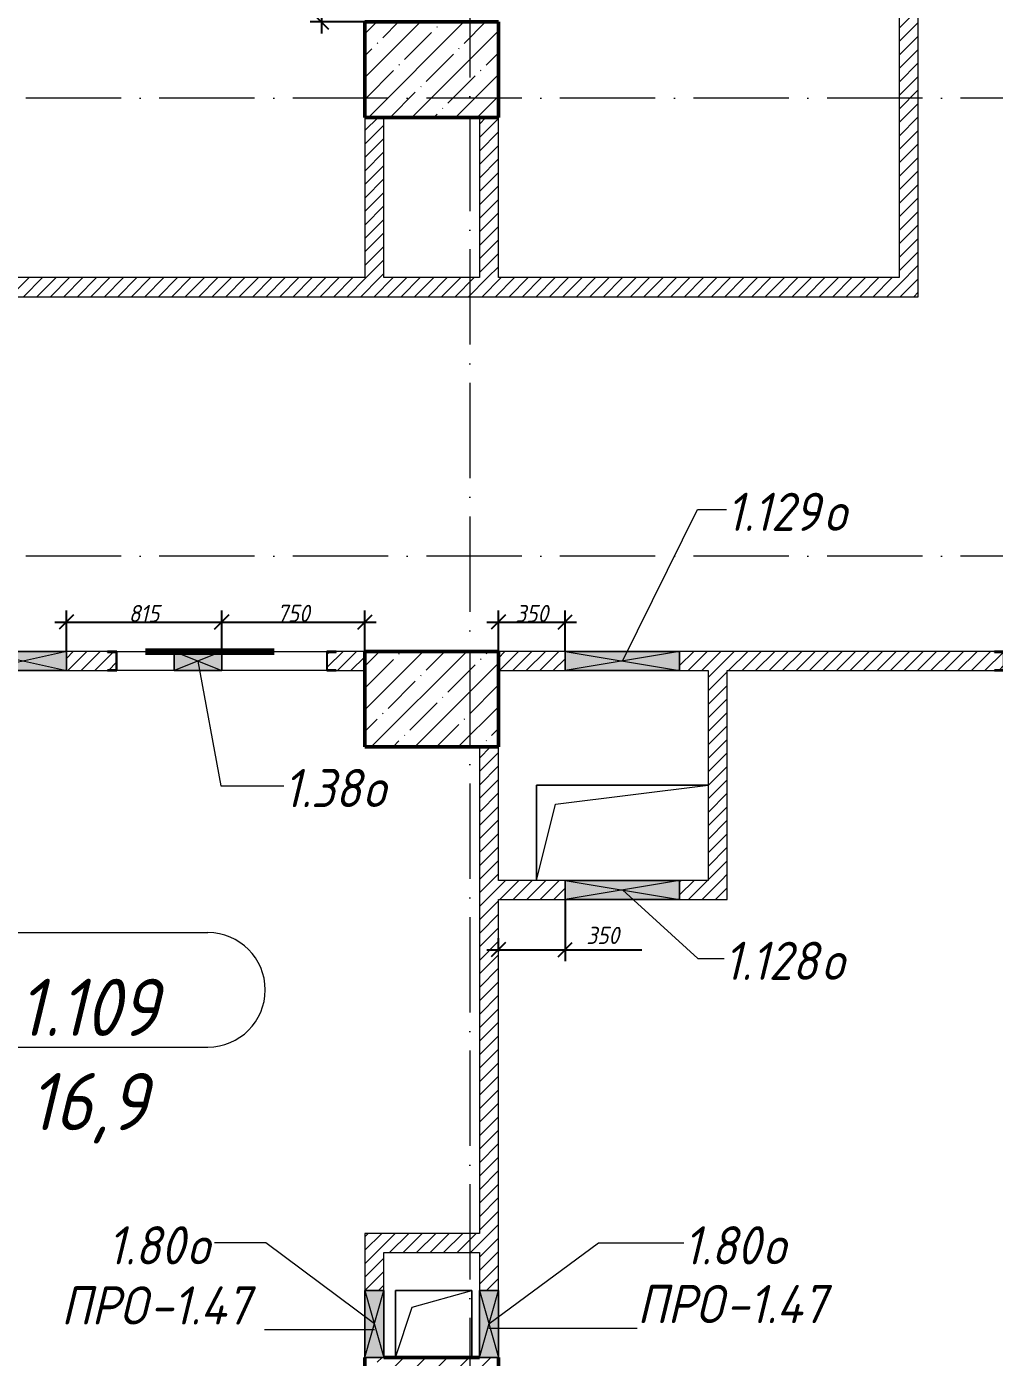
# Model space of a CAD drawing. Header units: millimetres. Extents: x -401725 to 250493, y 305116 to 802890.
# Drawn here: x -89738 to -84665, y 522397 to 529373 of the extents above; entities that cross this region are included whole.
import ezdxf

# ---------------------------------------------------------------- set-up
doc = ezdxf.new("R2010")
doc.units = ezdxf.units.MM
doc.linetypes.add('50_200_ШТРИХ_1Т_ш5_п1_п1_', pattern=[700, 500, -100, 0, -100])
for name, color, linetype, lineweight in [('20.5.2) СТ-8 Замена плитки Дм. монт штук', 200, 'Continuous', 211), ('A-____-____-DIMS', 7, 'Continuous', 9), ('A-DETL-GENF-OTLN', 7, 'Continuous', 9), ('A-FLOR-____-OTLN', 7, 'Continuous', 9), ('A-GENM-____-IDEN', 7, 'Continuous', 9), ('A-GENM-____-MCUT', 7, 'Continuous', 25), ('A-GENM-____-OTLN', 7, 'Continuous', 9), ('A-GENM-____-OTLN-1', 7, 'Continuous', 25), ('A-GLAZ-____-IDEN', 7, 'Continuous', 9), ('A-GLAZ-____-OTLN', 7, 'Continuous', 9), ('A-WALL-____-PATT-1', 7, 'Continuous', 9), ('A-WALL-FNSH-MCUT-1', 7, 'Continuous', 9), ('I-WALL-____-OTLN', 7, 'Continuous', 9), ('S-COLS-____-MCUT', 7, 'Continuous', 50), ('S-COLS-____-OTLN', 7, 'Continuous', 9), ('S-GRID-____-OTLN-1', 7, '50_200_ШТРИХ_1Т_ш5_п1_п1_', 9)]:
    doc.layers.add(name, color=color, linetype=linetype, lineweight=lineweight)
doc.layers.add('A-AREA-IDEN-1', color=7, linetype='Continuous', lineweight=9, true_color=0x000000)
doc.styles.add('ISOCPEUR_I', font='isocpeui.ttf', dxfattribs={"width": 0.9, "height": 2.5})
doc.styles.add('ISOCPEUR_I_11', font='isocpeui.ttf', dxfattribs={"width": 0.9, "height": 200})
doc.styles.add('ISOCPEUR_I_7', font='isocpeui.ttf', dxfattribs={"width": 0.9, "height": 90})
doc.dimstyles.new('ISO-1_8_0_9К_СРЕДНИЙ_Кладочные_1', dxfattribs={"dimscale": 304.8, "dimtxt": 89.638306, "dimasz": 0.246063, "dimexe": 0.19685, "dimexo": 0, "dimgap": 0, "dimtad": 1, "dimdec": 3, "dimrnd": 0.001, "dimdsep": 46, "dimtxsty": 'ISOCPEUR_I_7', "dimblk1": 'OBLIQUE', "dimblk2": 'OBLIQUE', "dimsah": 1, "dimcen": 0.09, "dimdle": 0.19685, "dimazin": 0, "dimtfac": 1, "dimtdec": 4, "dimtix": 1, "dimtmove": 0, "dimatfit": 3, "dimfxl": 1, "dimtvp": 1, "dimtolj": 1, "dimtzin": 0, "dimarcsym": 2})
doc.dimstyles.new('ISO-1_8_0_9К_СРЕДНИЙ_Кладочные_2', dxfattribs={"dimscale": 304.8, "dimtxt": 89.638306, "dimasz": 0.246063, "dimexe": 0.19685, "dimexo": 0, "dimgap": 0, "dimtad": 1, "dimdec": 3, "dimrnd": 0.001, "dimdsep": 46, "dimtxsty": 'ISOCPEUR_I_7', "dimblk1": 'OBLIQUE', "dimblk2": 'OBLIQUE', "dimsah": 1, "dimcen": 0.09, "dimdle": 0.19685, "dimazin": 0, "dimtfac": 1, "dimtdec": 4, "dimtix": 1, "dimtmove": 1, "dimatfit": 3, "dimfxl": 1, "dimtvp": 1, "dimtolj": 1, "dimtzin": 0, "dimarcsym": 2})
pattern_1 = [(45, (-176515.067, 459015.94), (-35.35534, 35.35534), [])]

# ---------------------------------------------------------------- blocks, each defined once
blk = doc.blocks.new('BSC_Колонна _Прямоугольная - 500х700-V147-АР1_План отверстий 1 этажа в осях 1-64_Ю-ЯЯ')
at = {"layer": 'S-COLS-____-OTLN'}
h = blk.add_hatch(dxfattribs=at)
h.set_pattern_fill('FP_159', color=256, style=0, pattern_type=2)
h.set_pattern_definition([(315, (-63131.04, 88900), (114.04925, 114.04925), []), (315, (-63131.04, 88785.95), (114.04925, 114.04925), [201.613, -40.323, 3.353, -36.97])])
h.paths.add_polyline_path([(-250, 250), (-250, -350), (250, -350), (250, 350), (-250, 350)], flags=0)
at = {"layer": 'S-COLS-____-MCUT'}
for p, q in [((250, 350), (-250, 350)), ((-250, 350), (-250, -350)), ((250, -250), (250, 250)), ((-250, -350), (250, -350))]:
    blk.add_line(p, q, dxfattribs=at)
blk = doc.blocks.new('BSC_Колонна _Прямоугольная - 500х700-V153-АР1_План отверстий 1 этажа в осях 1-64_Ю-ЯЯ')
at = {"layer": 'S-COLS-____-OTLN'}
h = blk.add_hatch(dxfattribs=at)
h.set_pattern_fill('FP_165', color=256, style=0, pattern_type=2)
h.set_pattern_definition([(315, (-66831.04, 88900), (114.04925, 114.04925), []), (315, (-66831.04, 88785.95), (114.04925, 114.04925), [201.613, -40.323, 3.353, -36.97])])
h.paths.add_polyline_path([(-250, -350), (250, -350), (250, 350), (-250, 350)], flags=0)
at = {"layer": 'S-COLS-____-MCUT'}
for p, q in [((250, 350), (-250, 350)), ((-250, 350), (-250, -350)), ((250, -350), (250, 350)), ((-250, -350), (250, -350))]:
    blk.add_line(p, q, dxfattribs=at)
blk = doc.blocks.new('BSC_Колонна _Прямоугольная - 500х700-V156-АР1_План отверстий 1 этажа в осях 1-64_Ю-ЯЯ')
at = {"layer": 'S-COLS-____-OTLN'}
h = blk.add_hatch(dxfattribs=at)
h.set_pattern_fill('FP_168', color=256, style=0, pattern_type=2)
h.set_pattern_definition([(315, (-70131.04, 88900), (114.04925, 114.04925), []), (315, (-70131.04, 88785.95), (114.04925, 114.04925), [201.613, -40.323, 3.353, -36.97])])
h.paths.add_polyline_path([(-250, -350), (250, -350), (250, 350), (-250, 350)], flags=0)
at = {"layer": 'S-COLS-____-MCUT'}
for p, q in [((250, 350), (-250, 350)), ((-250, 350), (-250, -350)), ((250, -350), (250, 350)), ((-250, -350), (250, -350))]:
    blk.add_line(p, q, dxfattribs=at)
blk = doc.blocks.new('154_Фахверк_СКБ_Швеллер - Тип_100_4010-27789772-АР1_План отверстий 1 этажа в осях 1-64_Ю-ЯЯ')
at = {"layer": 'A-GENM-____-MCUT'}
for p, q in [((175, 50), (125, 50)), ((125, 50), (125, -50)), ((128, 47), (175, 47)), ((128, -47), (128, 47)), ((175, 47), (175, 50)), ((125, -50), (175, -50)), ((175, -47), (128, -47)), ((175, -50), (175, -47))]:
    blk.add_line(p, q, dxfattribs=at)
blk = doc.blocks.new('154_Фахверк_СКБ_Швеллер - Тип_100_3600-27825154-АР1_План отверстий 1 этажа в осях 1-64_Ю-ЯЯ')
at = {"layer": 'A-GENM-____-MCUT'}
for p, q in [((175, 50), (125, 50)), ((125, 50), (125, -50)), ((128, 47), (175, 47)), ((128, -47), (128, 47)), ((175, 47), (175, 50)), ((125, -50), (175, -50)), ((175, -47), (128, -47)), ((175, -50), (175, -47))]:
    blk.add_line(p, q, dxfattribs=at)
blk = doc.blocks.new('AR_Отверстие прямоугольное _в плите_ - AR_Отверстие прямоугольное _в плите_-30552730-АР1_План отверстий 1 этажа в осях 1-64_Ю-ЯЯ')
at = {"layer": 'A-GENM-____-OTLN'}
for p, q in [((450, 250), (-450, 250)), ((-450, 250), (-450, -250)), ((-350, 150), (450, 250)), ((-450, -250), (-350, 150))]:
    blk.add_line(p, q, dxfattribs=at)
blk = doc.blocks.new('AR_Отверстие прямоугольное _в плите_ - AR_Отверстие прямоугольное _в плите_-30552695-АР1_План отверстий 1 этажа в осях 1-64_Ю-ЯЯ')
at = {"layer": 'A-GENM-____-OTLN'}
for p, q in [((200, 175), (-200, 175)), ((-200, 175), (-200, -175)), ((-112.5, 87.5), (200, 175)), ((200, -175), (200, 175)), ((-200, -175), (-112.5, 87.5))]:
    blk.add_line(p, q, dxfattribs=at)
blk = doc.blocks.new('AR_Отверстие прямоугольное _в стене__БезПР - AR_Отверстие прямоугольное _в стене__БезПР-36427549-АР1_План отверстий 1 этажа в осях 1-64_Ю-ЯЯ')
at = {"layer": 'A-GLAZ-____-OTLN'}
blk.add_hatch(color=256, dxfattribs=at).paths.add_polyline_path([(300, -50), (300, 50), (-300, 50), (-300, -50)], flags=0)
at = {"layer": 'A-DETL-GENF-OTLN'}
for p, q in [((-300, -50), (-300, 50)), ((-300, 50), (300, 50)), ((300, 50), (-300, -50)), ((-300, 50), (300, -50)), ((300, 50), (-300, 50)), ((-300, 50), (-300, -50)), ((300, 50), (300, -50)), ((300, -50), (300, 50)), ((300, -50), (-300, -50)), ((-300, -50), (300, -50))]:
    blk.add_line(p, q, dxfattribs=at)
at = {"layer": 'A-GLAZ-____-OTLN'}
blk.add_line((300, 50), (-300, 50), dxfattribs=at)
blk = doc.blocks.new('AR_Отверстие прямоугольное _в стене__БезПР - AR_Отверстие прямоугольное _в стене__БезПР-36428202-АР1_План отверстий 1 этажа в осях 1-64_Ю-ЯЯ')
at = {"layer": 'A-GLAZ-____-OTLN'}
blk.add_hatch(color=256, dxfattribs=at).paths.add_polyline_path([(-125, -50), (125, -50), (125, 50), (-125, 50)], flags=0)
at = {"layer": 'A-DETL-GENF-OTLN'}
for p, q in [((-125, -50), (-125, 50)), ((-125, 50), (125, 50)), ((125, 50), (-125, -50)), ((-125, 50), (125, -50)), ((125, 50), (-125, 50)), ((-125, 50), (-125, -50)), ((125, 50), (125, -50)), ((125, -50), (125, 50)), ((125, -50), (-125, -50)), ((-125, -50), (125, -50))]:
    blk.add_line(p, q, dxfattribs=at)
blk = doc.blocks.new('AR_Отверстие прямоугольное _в стене__БезПР - AR_Отверстие прямоугольное _в стене__БезПР-36428433-АР1_План отверстий 1 этажа в осях 1-64_Ю-ЯЯ')
at = {"layer": 'A-GLAZ-____-OTLN'}
blk.add_hatch(color=256, dxfattribs=at).paths.add_polyline_path([(225, -50), (225, 50), (-225, 50), (-225, -50)], flags=0)
at = {"layer": 'A-DETL-GENF-OTLN'}
for p, q in [((-225, -50), (-225, 50)), ((-225, 50), (225, 50)), ((225, 50), (-225, -50)), ((-225, 50), (225, -50)), ((225, 50), (-225, 50)), ((-225, 50), (-225, -50)), ((225, 50), (225, -50)), ((225, -50), (225, 50)), ((225, -50), (-225, -50)), ((-225, -50), (225, -50))]:
    blk.add_line(p, q, dxfattribs=at)
at = {"layer": 'A-GLAZ-____-OTLN'}
blk.add_line((225, 50), (-225, 50), dxfattribs=at)
blk = doc.blocks.new('AR_Отверстие прямоугольное _в стене__БезПР - AR_Отверстие прямоугольное _в стене__БезПР-36428450-АР1_План отверстий 1 этажа в осях 1-64_Ю-ЯЯ')
at = {"layer": 'A-GLAZ-____-OTLN'}
blk.add_hatch(color=256, dxfattribs=at).paths.add_polyline_path([(300, -50), (300, 50), (-300, 50), (-300, -50)], flags=0)
at = {"layer": 'A-DETL-GENF-OTLN'}
for p, q in [((-300, -50), (-300, 50)), ((-300, 50), (300, 50)), ((300, 50), (-300, -50)), ((-300, 50), (300, -50)), ((300, 50), (-300, 50)), ((-300, 50), (-300, -50)), ((300, 50), (300, -50)), ((300, -50), (300, 50)), ((300, -50), (-300, -50)), ((-300, -50), (300, -50))]:
    blk.add_line(p, q, dxfattribs=at)
at = {"layer": 'A-GLAZ-____-OTLN'}
blk.add_line((300, 50), (-300, 50), dxfattribs=at)
blk = doc.blocks.new('AR_Отверстие прямоугольное _в стене_ - AR_Отверстие прямоугольное _в стене__ОВ-36737073-АР1_План отверстий 1 этажа в осях 1-64_Ю-ЯЯ')
at = {"layer": 'A-GLAZ-____-OTLN'}
blk.add_hatch(color=256, dxfattribs=at).paths.add_polyline_path([(-175, -50), (175, -50), (175, 50), (-175, 50)], flags=0)
at = {"layer": 'A-DETL-GENF-OTLN'}
for p, q in [((-175, -50), (-175, 50)), ((-175, 50), (175, 50)), ((175, 50), (-175, -50)), ((-175, 50), (175, -50)), ((175, 50), (-175, 50)), ((-175, 50), (-175, -50)), ((175, 50), (175, -50)), ((175, -50), (175, 50)), ((175, -50), (-175, -50)), ((-175, -50), (175, -50))]:
    blk.add_line(p, q, dxfattribs=at)
blk = doc.blocks.new('_Oblique')
at = {"color": 0, "linetype": 'ByBlock', "lineweight": -2}
blk.add_line((-0.5, -0.5), (0.5, 0.5), dxfattribs=at)
blk = doc.blocks.new('*D13689')
at = {"layer": 'A-____-____-DIMS', "color": 0, "lineweight": -2, "transparency": 16777216}
for p, q in [((-88192.7, 529857), (-88192.7, 529337)), ((-88015.1, 529797), (-88252.7, 529797)), ((-87965.1, 529397), (-88252.7, 529397))]:
    blk.add_line(p, q, dxfattribs=at)
at = {"layer": 'Defpoints', "color": 0, "transparency": 16777216}
for p in [(-88015.1, 529797), (-88192.7, 529397), (-87965.1, 529397)]:
    blk.add_point(p, dxfattribs=at)
at = {"layer": 'A-____-____-DIMS', "color": 0, "lineweight": -2, "transparency": 16777216, "xscale": 75, "yscale": 75, "zscale": 75}
for p, rotation in [((-88192.7, 529797), 90), ((-88192.7, 529397), 270)]:
    blk.add_blockref('_Oblique', p, dxfattribs=dict(at, rotation=rotation))
at = {"layer": 'A-____-____-DIMS', "color": 0, "transparency": 16777216, "insert": (-88237.7, 529597), "char_height": 90, "width": 426.127, "attachment_point": 5, "rotation": 90, "style": 'ISOCPEUR_I_7'}
blk.add_mtext('\\A1;400', dxfattribs=at)
blk = doc.blocks.new('*D13696')
at = {"layer": 'A-____-____-DIMS', "color": 0, "lineweight": -2, "transparency": 16777216}
for p, q in [((-89530.1, 526097), (-89530.1, 526311.1)), ((-88715.1, 526097), (-88715.1, 526311.1)), ((-89590.1, 526251.1), (-88655.1, 526251.1))]:
    blk.add_line(p, q, dxfattribs=at)
at = {"layer": 'Defpoints', "color": 0, "transparency": 16777216}
for p in [(-88715.1, 526251.1), (-89530.1, 526097), (-88715.1, 526097)]:
    blk.add_point(p, dxfattribs=at)
at = {"layer": 'A-____-____-DIMS', "color": 0, "lineweight": -2, "transparency": 16777216, "xscale": 75, "yscale": 75, "zscale": 75, "rotation": 180}
blk.add_blockref('_Oblique', (-89530.1, 526251.1), dxfattribs=at)
at = {"layer": 'A-____-____-DIMS', "color": 0, "lineweight": -2, "transparency": 16777216, "xscale": 75, "yscale": 75, "zscale": 75}
blk.add_blockref('_Oblique', (-88715.1, 526251.1), dxfattribs=at)
at = {"layer": 'A-____-____-DIMS', "color": 0, "transparency": 16777216, "insert": (-89122.6, 526296.1), "char_height": 90, "width": 368.207, "attachment_point": 5, "style": 'ISOCPEUR_I_7'}
blk.add_mtext('\\A1;815', dxfattribs=at)
blk = doc.blocks.new('*D13697')
at = {"layer": 'A-____-____-DIMS', "color": 0, "lineweight": -2, "transparency": 16777216}
for p, q in [((-88715.1, 526097), (-88715.1, 526311.1)), ((-87965.1, 526097), (-87965.1, 526311.1)), ((-88775.1, 526251.1), (-87905.1, 526251.1))]:
    blk.add_line(p, q, dxfattribs=at)
at = {"layer": 'Defpoints', "color": 0, "transparency": 16777216}
for p in [(-87965.1, 526251.1), (-88715.1, 526097), (-87965.1, 526097)]:
    blk.add_point(p, dxfattribs=at)
at = {"layer": 'A-____-____-DIMS', "color": 0, "lineweight": -2, "transparency": 16777216, "xscale": 75, "yscale": 75, "zscale": 75, "rotation": 180}
blk.add_blockref('_Oblique', (-88715.1, 526251.1), dxfattribs=at)
at = {"layer": 'A-____-____-DIMS', "color": 0, "lineweight": -2, "transparency": 16777216, "xscale": 75, "yscale": 75, "zscale": 75}
blk.add_blockref('_Oblique', (-87965.1, 526251.1), dxfattribs=at)
at = {"layer": 'A-____-____-DIMS', "color": 0, "transparency": 16777216, "insert": (-88340.1, 526296.7), "char_height": 90, "width": 409.578, "attachment_point": 5, "style": 'ISOCPEUR_I_7'}
blk.add_mtext('\\A1;750', dxfattribs=at)
blk = doc.blocks.new('*D13698')
at = {"layer": 'A-____-____-DIMS', "color": 0, "lineweight": -2, "transparency": 16777216}
for p, q in [((-87265.1, 526097), (-87265.1, 526311.1)), ((-86915.1, 526097), (-86915.1, 526311.1)), ((-87325.1, 526251.1), (-86855.1, 526251.1))]:
    blk.add_line(p, q, dxfattribs=at)
at = {"layer": 'Defpoints', "color": 0, "transparency": 16777216}
for p in [(-86915.1, 526251.1), (-87265.1, 526097), (-86915.1, 526097)]:
    blk.add_point(p, dxfattribs=at)
at = {"layer": 'A-____-____-DIMS', "color": 0, "lineweight": -2, "transparency": 16777216, "xscale": 75, "yscale": 75, "zscale": 75, "rotation": 180}
blk.add_blockref('_Oblique', (-87265.1, 526251.1), dxfattribs=at)
at = {"layer": 'A-____-____-DIMS', "color": 0, "lineweight": -2, "transparency": 16777216, "xscale": 75, "yscale": 75, "zscale": 75}
blk.add_blockref('_Oblique', (-86915.1, 526251.1), dxfattribs=at)
at = {"layer": 'A-____-____-DIMS', "color": 0, "transparency": 16777216, "insert": (-87090.1, 526296.1), "char_height": 90, "width": 409.578, "attachment_point": 5, "style": 'ISOCPEUR_I_7'}
blk.add_mtext('\\A1;350', dxfattribs=at)
blk = doc.blocks.new('*D13699')
at = {"layer": 'A-____-____-DIMS', "color": 0, "lineweight": -2, "transparency": 16777216}
for p, q in [((-86915.1, 524797), (-86915.1, 524473.8)), ((-87265.1, 524524.7), (-87265.1, 524593.8)), ((-87325.1, 524533.8), (-86915.1, 524533.8)), ((-86915.1, 524533.8), (-86513, 524533.8))]:
    blk.add_line(p, q, dxfattribs=at)
at = {"layer": 'Defpoints', "color": 0, "transparency": 16777216}
for p in [(-86915.1, 524797), (-87265.1, 524524.7), (-86915.1, 524533.8)]:
    blk.add_point(p, dxfattribs=at)
at = {"layer": 'A-____-____-DIMS', "color": 0, "lineweight": -2, "transparency": 16777216, "xscale": 75, "yscale": 75, "zscale": 75, "rotation": 180}
blk.add_blockref('_Oblique', (-87265.1, 524533.8), dxfattribs=at)
at = {"layer": 'A-____-____-DIMS', "color": 0, "lineweight": -2, "transparency": 16777216, "xscale": 75, "yscale": 75, "zscale": 75}
blk.add_blockref('_Oblique', (-86915.1, 524533.8), dxfattribs=at)
at = {"layer": 'A-____-____-DIMS', "color": 0, "transparency": 16777216, "insert": (-86803.8, 524653.8), "char_height": 90, "width": 409.578, "attachment_point": 1, "line_spacing_factor": 1.149209, "style": 'ISOCPEUR_I_7'}
blk.add_mtext('\\A1;350', dxfattribs=at)
blk = doc.blocks.new('AAR_СКБ_Марка_помещения_1_5 ммп - Номер _ Площадь-27962135-АИ_План этажа_Стены_1')
at = {"layer": 'A-AREA-IDEN-1'}
for p, q in [((-2.987, 3), (3.013, 3)), ((-2.987, 0), (3.013, 0))]:
    blk.add_line(p, q, dxfattribs=at)
for centre, start, end in [((-2.987, 1.5), 90, 270), ((3.013, 1.5), 270, 90)]:
    blk.add_arc(centre, 1.5, start, end, dxfattribs=at)

msp = doc.modelspace()

# ---------------------------------------------------------------- hatches: boundary and pattern name
at = {"layer": 'A-WALL-____-PATT-1'}
h = msp.add_hatch(dxfattribs=at)
h.set_pattern_fill('FP_5', color=256, style=0, pattern_type=2)
h.set_pattern_definition(pattern_1)
h.paths.add_polyline_path([(-85165.0675, 527956.983), (-85065.0675, 527956.983), (-85065.0675, 529606.983), (-85068.0675, 529606.983), (-85068.0675, 529653.983), (-85162.0675, 529653.983), (-85162.0675, 529606.983), (-85165.0675, 529606.983), (-85165.0675, 528056.983)], flags=0)
h.paths.add_polyline_path([(-85162.0675, 530759.983), (-85068.0675, 530759.983), (-85068.0675, 530806.983), (-85065.0675, 530806.983), (-85065.0675, 532106.983), (-85068.0675, 532106.983), (-85068.0675, 532153.983), (-85162.0675, 532153.983), (-85162.0675, 532106.983), (-85165.0675, 532106.983), (-85165.0675, 530806.983), (-85162.0675, 530806.983)], flags=0)
h.paths.add_polyline_path([(-85065.0675, 532156.983), (-85065.5575, 534646.983), (-85165.0675, 534646.983), (-85165.0675, 532156.983), (-85068.0675, 532156.983)], flags=0)
h = msp.add_hatch(dxfattribs=at)
h.set_pattern_fill('FP_5', color=256, style=0, pattern_type=2)
h.set_pattern_definition(pattern_1)
h.paths.add_polyline_path([(-87865.0675, 528056.983), (-87865.0675, 528896.983), (-87965.0675, 528896.983), (-87965.0675, 528056.983)], flags=0)
h = msp.add_hatch(dxfattribs=at)
h.set_pattern_fill('FP_5', color=256, style=0, pattern_type=2)
h.set_pattern_definition(pattern_1)
h.paths.add_polyline_path([(-87265.0675, 528056.983), (-87265.0675, 528896.6355), (-87365.0675, 528896.6355), (-87365.0675, 528056.983)], flags=0)
h = msp.add_hatch(dxfattribs=at)
h.set_pattern_fill('FP_5', color=256, style=0, pattern_type=2)
h.set_pattern_definition(pattern_1)
h.paths.add_polyline_path([(-85165.0675, 527956.983), (-85165.0675, 528056.983), (-90815.0675, 528056.983), (-90815.0675, 527956.983), (-88155.4428, 527956.983)], flags=0)
h.paths.add_polyline_path([(-90865.0675, 527956.983), (-90865.0675, 527959.983), (-90818.0675, 527959.983), (-90818.0675, 528053.983), (-90865.0675, 528053.983), (-90865.0675, 528056.983), (-93715.0675, 528056.983), (-93715.0675, 527956.983), (-91690.4442, 527956.983)], flags=0)
h = msp.add_hatch(dxfattribs=at)
h.set_pattern_fill('FP_5', color=256, style=0, pattern_type=2)
h.set_pattern_definition(pattern_1)
h.paths.add_polyline_path([(-89315.0675, 525996.983), (-89315.0675, 525999.983), (-89268.0675, 525999.983), (-89268.0675, 526093.983), (-89315.0675, 526094.2582), (-89315.0675, 526096.983), (-89530.0675, 526096.983), (-89530.0675, 525996.983)], flags=0)
h.paths.add_polyline_path([(-87965.0675, 525996.983), (-87965.0675, 526096.983), (-88115.0675, 526096.983), (-88115.0675, 526093.983), (-88162.0675, 526093.983), (-88162.0675, 525999.983), (-88115.0675, 525999.983), (-88115.0675, 525996.983)], flags=0)
h.paths.add_polyline_path([(-89980.0675, 525996.983), (-89980.0675, 526096.983), (-91100.0675, 526096.983), (-91100.0675, 525996.983)], flags=0)
h = msp.add_hatch(dxfattribs=at)
h.set_pattern_fill('FP_5', color=256, style=0, pattern_type=2)
h.set_pattern_definition(pattern_1)
h.paths.add_polyline_path([(-81765.0675, 525996.983), (-81765.0675, 526096.983), (-83165.0675, 526096.983), (-83165.0675, 526093.983), (-83212.0675, 526093.983), (-83212.0675, 525999.983), (-83165.0675, 525999.983), (-83165.0675, 525996.983), (-83115.0675, 525996.983)], flags=0)
h.paths.add_polyline_path([(-84665.0675, 525996.983), (-84665.0675, 525999.983), (-84618.0675, 525999.983), (-84618.0675, 526093.983), (-84665.0675, 526093.983), (-84665.0675, 526096.983), (-86315.0675, 526096.983), (-86315.0675, 525996.983), (-86065.0675, 525996.983)], flags=0)
h.paths.add_polyline_path([(-87265.0675, 525996.983), (-86915.0675, 525996.983), (-86915.0675, 526096.983), (-87265.0675, 526096.983)], flags=0)
h = msp.add_hatch(dxfattribs=at)
h.set_pattern_fill('FP_5', color=256, style=0, pattern_type=2)
h.set_pattern_definition(pattern_1)
h.paths.add_polyline_path([(-86065.0675, 524896.983), (-86065.0675, 525996.983), (-86165.0675, 525996.983), (-86165.0675, 524896.983)], flags=0)
h = msp.add_hatch(dxfattribs=at)
h.set_pattern_fill('FP_5', color=256, style=0, pattern_type=2)
h.set_pattern_definition(pattern_1)
h.paths.add_polyline_path([(-87365.0675, 522746.983), (-87265.0675, 522746.983), (-87265.0675, 525596.983), (-87365.0675, 525596.983), (-87365.0675, 522946.983)], flags=0)
h = msp.add_hatch(dxfattribs=at)
h.set_pattern_fill('FP_5', color=256, style=0, pattern_type=2)
h.set_pattern_definition(pattern_1)
h.paths.add_polyline_path([(-86065.0675, 524796.983), (-86065.0675, 524896.983), (-86315.0675, 524896.983), (-86315.0675, 524796.983)], flags=0)
h.paths.add_polyline_path([(-87265.0675, 524796.983), (-86915.0675, 524796.983), (-86915.0675, 524896.983), (-87265.0675, 524896.983)], flags=0)
h = msp.add_hatch(dxfattribs=at)
h.set_pattern_fill('FP_5', color=256, style=0, pattern_type=2)
h.set_pattern_definition(pattern_1)
h.paths.add_polyline_path([(-87365.0675, 522946.983), (-87365.0675, 523046.983), (-87965.0675, 523046.983), (-87965.0675, 522946.983), (-87865.0675, 522946.983)], flags=0)
h = msp.add_hatch(dxfattribs=at)
h.set_pattern_fill('FP_5', color=256, style=0, pattern_type=2)
h.set_pattern_definition(pattern_1)
h.paths.add_polyline_path([(-87965.0675, 522746.983), (-87865.0675, 522746.983), (-87865.0675, 522946.983), (-87965.0675, 522946.983)], flags=0)

# ---------------------------------------------------------------- linework, layer by layer
at = {"layer": '20.5.2) СТ-8 Замена плитки Дм. монт штук'}
msp.add_lwpolyline([(-89115.0675, 526096.983), (-88440.0675, 526096.983)], dxfattribs=at)
at = {"layer": 'A-FLOR-____-OTLN'}
for p, q in [((-87065.0675, 525396.983), (-86165.0675, 525396.983)), ((-87065.0675, 524896.983), (-87065.0675, 525396.983)), ((-87805.0675, 522746.983), (-87405.0675, 522746.983)), ((-87805.0675, 522396.983), (-87805.0675, 522746.983)), ((-87405.0675, 522746.983), (-87405.0675, 522396.983))]:
    msp.add_line(p, q, dxfattribs=at)
at = {"layer": 'A-GENM-____-IDEN'}
for p, q in [((-87915.0675, 522541.866), (-88491.8212, 522541.866)), ((-87315.0675, 522549.2496), (-86537.5872, 522549.2496))]:
    msp.add_line(p, q, dxfattribs=at)
at = {"layer": 'A-GLAZ-____-IDEN'}
for p, q in [((-86615.0675, 526046.983), (-86222.141, 526841.5962)), ((-86222.141, 526841.5962), (-86069.8699, 526841.5962)), ((-88840.0675, 526046.983), (-88720.1246, 525393.5754)), ((-88720.1246, 525393.5754), (-88390.3574, 525393.5754)), ((-86615.0675, 524846.983), (-86220.3915, 524488.0622)), ((-86220.3915, 524488.0622), (-86081.7655, 524488.0622)), ((-88484.58, 522996.6713), (-88754.0447, 522996.6713)), ((-87915.0675, 522571.983), (-88484.58, 522996.6713)), ((-87315.0675, 522571.983), (-86740.2714, 522996.6713)), ((-86740.2714, 522996.6713), (-86293.2407, 522996.6713))]:
    msp.add_line(p, q, dxfattribs=at)
at = {"layer": 'A-WALL-FNSH-MCUT-1'}
for p, q in [((-85165.0675, 529606.983), (-85165.0675, 528056.983)), ((-85065.0675, 527956.983), (-85065.0675, 529606.983)), ((-87965.0675, 528896.983), (-87965.0675, 528056.983)), ((-87865.0675, 528056.983), (-87865.0675, 528896.983)), ((-87365.0675, 528896.6355), (-87365.0675, 528056.983)), ((-87265.0675, 528896.6355), (-87365.0675, 528896.6355)), ((-87265.0675, 528056.983), (-87265.0675, 528896.6355)), ((-87965.0675, 528056.983), (-90815.0675, 528056.983)), ((-87365.0675, 528056.983), (-87865.0675, 528056.983)), ((-85165.0675, 528056.983), (-87265.0675, 528056.983)), ((-90815.0675, 527956.983), (-85065.0675, 527956.983)), ((-89315.0675, 526096.983), (-89530.0675, 526096.983)), ((-87965.0675, 526096.983), (-88115.0675, 526096.983)), ((-86915.0675, 526096.983), (-87265.0675, 526096.983)), ((-84665.0675, 526096.983), (-86315.0675, 526096.983)), ((-89530.0675, 525996.983), (-89315.0675, 525996.983)), ((-88115.0675, 525996.983), (-87965.0675, 525996.983)), ((-87265.0675, 525996.983), (-86915.0675, 525996.983)), ((-86315.0675, 525996.983), (-86165.0675, 525996.983)), ((-86165.0675, 525996.983), (-86165.0675, 524896.983)), ((-86065.0675, 524796.983), (-86065.0675, 525996.983)), ((-86065.0675, 525996.983), (-84665.0675, 525996.983)), ((-87365.0675, 525596.983), (-87365.0675, 523046.983)), ((-87265.0675, 524896.983), (-87265.0675, 525596.983)), ((-86915.0675, 524896.983), (-87265.0675, 524896.983)), ((-86165.0675, 524896.983), (-86315.0675, 524896.983)), ((-87265.0675, 524796.983), (-86915.0675, 524796.983)), ((-87265.0675, 522746.983), (-87265.0675, 524796.983)), ((-86315.0675, 524796.983), (-86065.0675, 524796.983)), ((-87365.0675, 523046.983), (-87965.0675, 523046.983)), ((-87965.0675, 523046.983), (-87965.0675, 522746.983)), ((-87865.0675, 522946.983), (-87365.0675, 522946.983)), ((-87865.0675, 522746.983), (-87865.0675, 522946.983)), ((-87365.0675, 522946.983), (-87365.0675, 522746.983))]:
    msp.add_line(p, q, dxfattribs=at)
at = {"layer": 'I-WALL-____-OTLN'}
for p, q in [((-89265.0675, 526096.983), (-88965.0675, 526096.983)), ((-88715.0675, 526096.983), (-88165.0675, 526096.983)), ((-88965.0675, 525996.983), (-89265.0675, 525996.983)), ((-88165.0675, 525996.983), (-88715.0675, 525996.983))]:
    msp.add_line(p, q, dxfattribs=at)
at = {"layer": 'S-GRID-____-OTLN-1'}
for p, q in [((-87415.0675, 549908.7924), (-87415.0675, 498597.5699)), ((-72440.6609, 528996.983), (-127273.0498, 528996.983)), ((-72440.6609, 526596.983), (-181183.8377, 526596.983))]:
    msp.add_line(p, q, dxfattribs=at)

# ---------------------------------------------------------------- block references
at = {"layer": 'A-AREA-IDEN-1', "xscale": 199.9999999999999, "yscale": 199.9999999999999, "zscale": 199.9999999999999}
msp.add_blockref('AAR_СКБ_Марка_помещения_1_5 ммп - Номер _ Площадь-27962135-АИ_План этажа_Стены_1', (-89390.2015, 524023.3862), dxfattribs=at)
at = {"layer": 'A-GENM-____-OTLN'}
for name, p in [('AR_Отверстие прямоугольное _в плите_ - AR_Отверстие прямоугольное _в плите_-30552730-АР1_План отверстий 1 этажа в осях 1-64_Ю-ЯЯ', (-86615.0675, 525146.983)), ('AR_Отверстие прямоугольное _в плите_ - AR_Отверстие прямоугольное _в плите_-30552695-АР1_План отверстий 1 этажа в осях 1-64_Ю-ЯЯ', (-87605.0675, 522571.983))]:
    msp.add_blockref(name, p, dxfattribs=at)
at = {"layer": 'A-GENM-____-OTLN-1', "rotation": 180}
for name, p in [('154_Фахверк_СКБ_Швеллер - Тип_100_3600-27825154-АР1_План отверстий 1 этажа в осях 1-64_Ю-ЯЯ', (-89140.0675, 526046.983)), ('154_Фахверк_СКБ_Швеллер - Тип_100_4010-27789772-АР1_План отверстий 1 этажа в осях 1-64_Ю-ЯЯ', (-84490.0675, 526046.983))]:
    msp.add_blockref(name, p, dxfattribs=at)
at = {"layer": 'A-GENM-____-OTLN-1'}
msp.add_blockref('154_Фахверк_СКБ_Швеллер - Тип_100_3600-27825154-АР1_План отверстий 1 этажа в осях 1-64_Ю-ЯЯ', (-88290.0675, 526046.983), dxfattribs=at)
at = {"layer": 'A-GLAZ-____-OTLN'}
for name, p in [('AR_Отверстие прямоугольное _в стене__БезПР - AR_Отверстие прямоугольное _в стене__БезПР-36428433-АР1_План отверстий 1 этажа в осях 1-64_Ю-ЯЯ', (-89755.0675, 526046.983)), ('AR_Отверстие прямоугольное _в стене__БезПР - AR_Отверстие прямоугольное _в стене__БезПР-36428202-АР1_План отверстий 1 этажа в осях 1-64_Ю-ЯЯ', (-88840.0675, 526046.983)), ('AR_Отверстие прямоугольное _в стене__БезПР - AR_Отверстие прямоугольное _в стене__БезПР-36427549-АР1_План отверстий 1 этажа в осях 1-64_Ю-ЯЯ', (-86615.0675, 526046.983)), ('AR_Отверстие прямоугольное _в стене__БезПР - AR_Отверстие прямоугольное _в стене__БезПР-36428450-АР1_План отверстий 1 этажа в осях 1-64_Ю-ЯЯ', (-86615.0675, 524846.983))]:
    msp.add_blockref(name, p, dxfattribs=at)
at = {"layer": 'A-GLAZ-____-OTLN', "rotation": 90}
for p in [(-87915.0675, 522571.983), (-87315.0675, 522571.983)]:
    msp.add_blockref('AR_Отверстие прямоугольное _в стене_ - AR_Отверстие прямоугольное _в стене__ОВ-36737073-АР1_План отверстий 1 этажа в осях 1-64_Ю-ЯЯ', p, dxfattribs=at)
at = {"layer": 'S-COLS-____-OTLN', "rotation": 89.9999999999999}
for name, p in [('BSC_Колонна _Прямоугольная - 500х700-V156-АР1_План отверстий 1 этажа в осях 1-64_Ю-ЯЯ', (-87615.0675, 529146.983)), ('BSC_Колонна _Прямоугольная - 500х700-V153-АР1_План отверстий 1 этажа в осях 1-64_Ю-ЯЯ', (-87615.0675, 525846.983)), ('BSC_Колонна _Прямоугольная - 500х700-V147-АР1_План отверстий 1 этажа в осях 1-64_Ю-ЯЯ', (-87615.0675, 522146.983))]:
    msp.add_blockref(name, p, dxfattribs=at)

# ---------------------------------------------------------------- texts
at = {"layer": 'A-AREA-IDEN-1', "char_height": 300, "attachment_point": 8, "line_spacing_factor": 1.139951, "style": 'ISOCPEUR_I'}
for s, insert, width in [('\\pxqc,t8.46667,16.93333,25.4,33.86667,42.33333,50.8,59.26667,67.73333,76.2,84.66667,93.13333,101.6,110.06667,118.53333,127,135.46667,143.93333,152.4,160.86667,169.33333,177.8,186.26667,194.73333,203.2,211.66667,220.13333,228.6,237.06667,245.53333,254,262.46667,270.93333;{1.109}', (-89415.6305, 524081.7161), 846), ('\\pxqc,t8.46667,16.93333,25.4,33.86667,42.33333,50.8,59.26667,67.73333,76.2,84.66667,93.13333,101.6,110.06667,118.53333,127,135.46667,143.93333,152.4,160.86667,169.33333,177.8,186.26667,194.73333,203.2,211.66667,220.13333,228.6,237.06667,245.53333,254,262.46667,270.93333;{16,9}', (-89415.6305, 523517.7681), 702)]:
    msp.add_mtext(s, dxfattribs=dict(at, insert=insert, width=width))
at = {"layer": 'A-GENM-____-IDEN', "char_height": 200, "attachment_point": 1, "style": 'ISOCPEUR_I_11'}
for s, insert, width in [('ПРО', (-89557.8429, 522768.9821), 562.784625), ('ПРО', (-86537.5872, 522776.3658), 562.784625), ('-1.47', (-86073.2435, 522776.3658), 692.658), ('-1.47', (-89093.4991, 522768.9821), 692.658)]:
    msp.add_mtext(s, dxfattribs=dict(at, insert=insert, width=width))
at = {"layer": 'A-GLAZ-____-IDEN', "char_height": 200, "attachment_point": 1, "style": 'ISOCPEUR_I_11'}
for s, insert, width in [('1.129', (-86069.8699, 526929.2108), 620.506125), ('\\fISOCPEUR|b0|i1|c204|p34|;\\W.9;о', (-85557.9011, 526929.2108), 158.734125), ('1.38', (-88390.3574, 525481.19), 505.063125), ('\\fISOCPEUR|b0|i1|c204|p34|;\\W.9;о', (-87973.6387, 525481.19), 158.734125), ('1.128', (-86081.7655, 524575.6768), 620.506125), ('\\fISOCPEUR|b0|i1|c204|p34|;\\W.9;о', (-85569.7968, 524575.6768), 158.734125), ('1.80', (-89313.4963, 523084.2858), 505.063125), ('1.80', (-86293.2407, 523084.2858), 505.063125), ('\\fISOCPEUR|b0|i1|c204|p34|;\\W.9;о', (-88896.7776, 523084.2858), 158.734125), ('\\fISOCPEUR|b0|i1|c204|p34|;\\W.9;о', (-85876.5219, 523084.2858), 158.734125)]:
    msp.add_mtext(s, dxfattribs=dict(at, insert=insert, width=width))

# ---------------------------------------------------------------- dimensions: what is measured, and where the dimension line sits
at = {"layer": 'A-____-____-DIMS'}
dim = msp.add_linear_dim(base=(-88192.6541, 529396.983), p1=(-88015.0675, 529796.983), p2=(-87965.0675, 529396.983), angle=90, dimstyle='ISO-1_8_0_9К_СРЕДНИЙ_Кладочные_2', override={"dimpost": '<>', "dimfxl": 403.112887}, dxfattribs=at)
dim.commit()
dim.dimension.update_dxf_attribs({"geometry": '*D13689', "text_midpoint": (-88237.6541, 529596.983)})
for base, p1, p2, override, picture, middle in [((-88715.0675, 526251.1035), (-89530.0675, 526096.983), (-88715.0675, 526096.983), {"dimpost": '<>', "dimfxl": 815}, '*D13696', (-89122.5675, 526296.1035)), ((-87965.0675, 526251.1035), (-88715.0675, 526096.983), (-87965.0675, 526096.983), {"dimpost": '<>', "dimfxl": 750}, '*D13697', (-88340.0675, 526296.683)), ((-86915.0675, 526251.1035), (-87265.0675, 526096.983), (-86915.0675, 526096.983), {"dimpost": '<>', "dimfxl": 350}, '*D13698', (-87090.0675, 526296.1035))]:
    dim = msp.add_linear_dim(base=base, p1=p1, p2=p2, dimstyle='ISO-1_8_0_9К_СРЕДНИЙ_Кладочные_2', override=override, dxfattribs=at)
    dim.commit()
    dim.dimension.update_dxf_attribs({"geometry": picture, "text_midpoint": middle})
dim = msp.add_linear_dim(base=(-86915.0675, 524533.7791), p1=(-87265.0675, 524524.6831), p2=(-86915.0675, 524796.983), dimstyle='ISO-1_8_0_9К_СРЕДНИЙ_Кладочные_1', override={"dimpost": '<>', "dimfxl": 443.44925}, dxfattribs=at)
dim.commit()
dim.dimension.update_dxf_attribs({"geometry": '*D13699', "text_midpoint": (-86599.0479, 524533.7791), "dimtype": 160})

doc.saveas('drawing.dxf')
